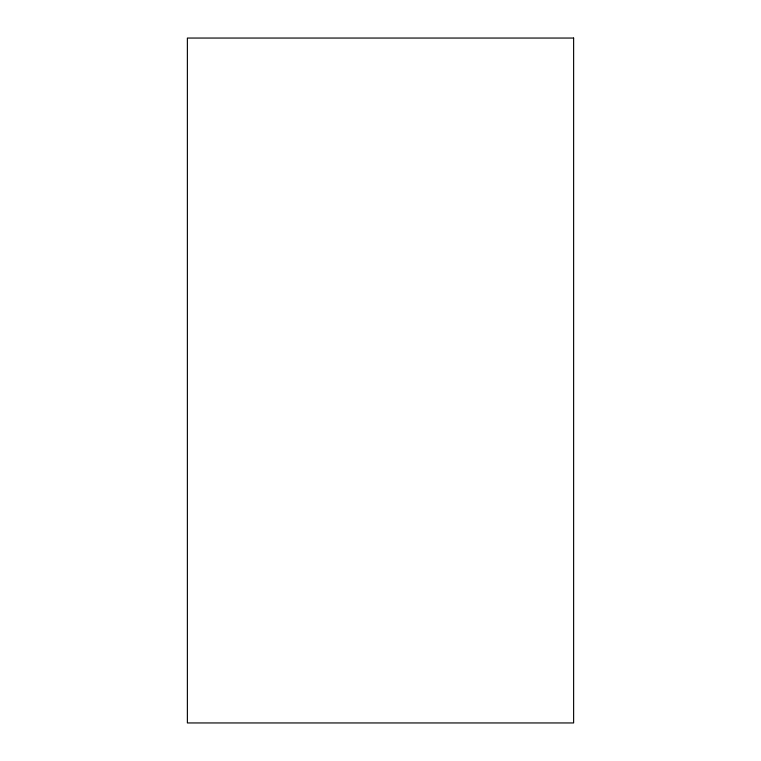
<?xml version="1.0" encoding="UTF-8"?>
<svg xmlns="http://www.w3.org/2000/svg" width="761" height="761" viewBox="0 0 761 761"><rect width="100%" height="100%" fill="white"/><g stroke="black" fill="none" stroke-linecap="round" stroke-linejoin="round"><path stroke-width="1.14" d="M573.623 38.05L187.377 38.05L187.377 722.95L573.623 722.95L573.623 38.05"/></g></svg>
